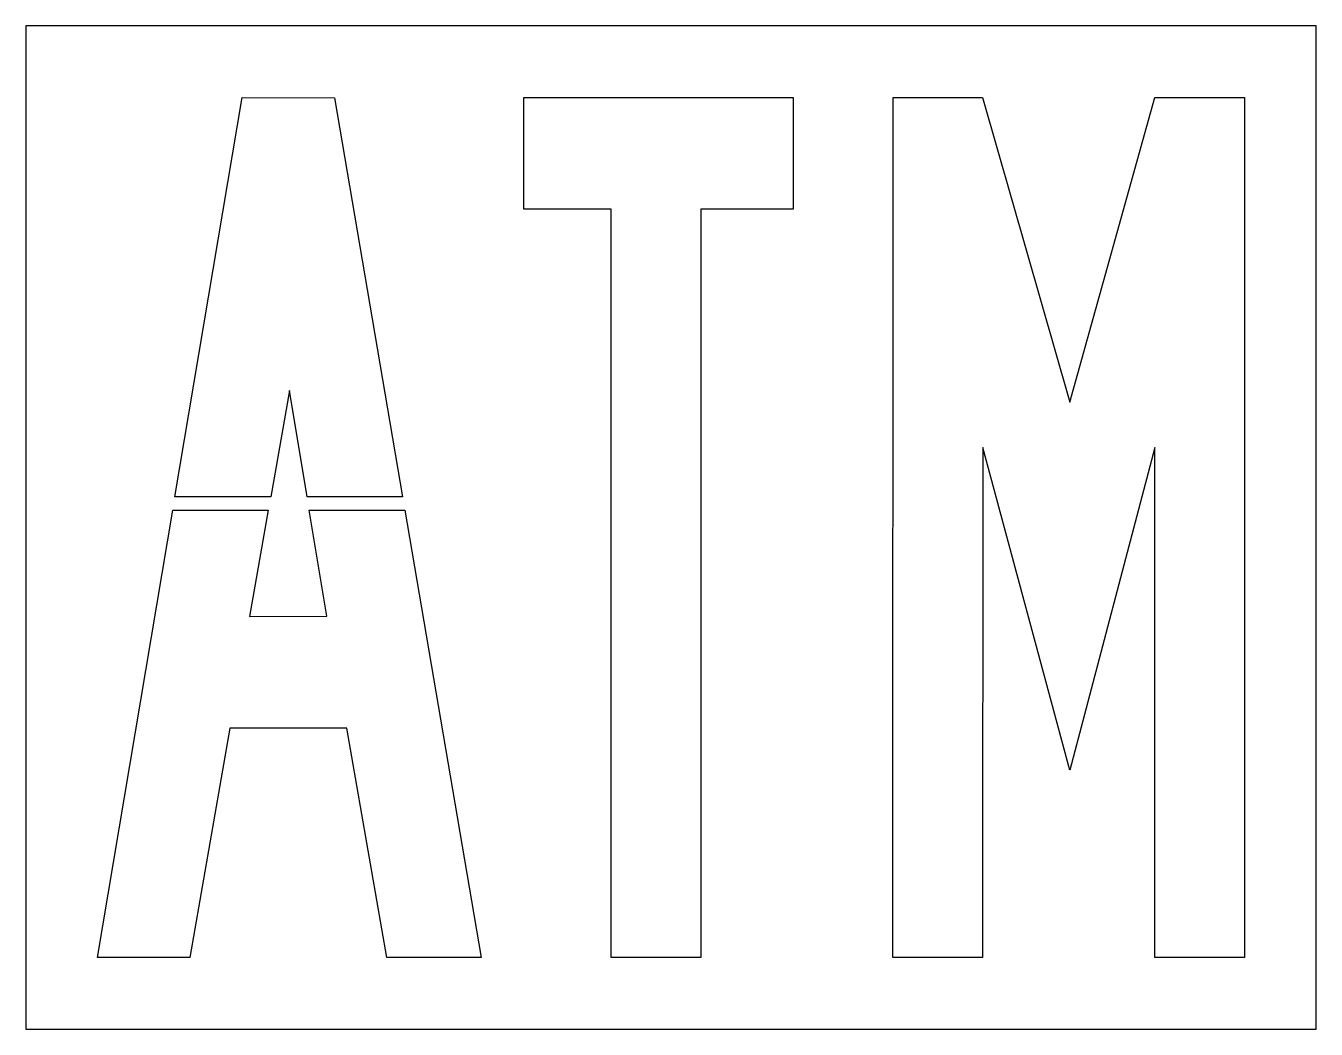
# Model space of a CAD drawing. Extents: x 0 to 72, y 0 to 56.
import ezdxf

# ---------------------------------------------------------------- set-up
doc = ezdxf.new("R2010")
doc.units = 0
doc.layers.add('CUT', color=7, linetype='Continuous')
doc.layers.add('OUTSIDE', color=1, linetype='Continuous')

msp = doc.modelspace()

# ---------------------------------------------------------------- linework, layer by layer
at = {"layer": 'CUT'}
for points in [[(13.6633, 29.7207), (8.3211, 29.7207), (12.0648, 51.9962), (17.2158, 51.9861), (21.0169, 29.7207), (15.6925, 29.7207), (14.7117, 35.6522), (14.7089, 35.6546)], [(32.6602, 4), (32.6602, 45.76), (27.7915, 45.7682), (27.7903, 52), (42.8143, 52), (42.8155, 45.7682), (37.6672, 45.7667), (37.6672, 4.0067)], [(58.2618, 14.4506), (53.3912, 32.4611), (53.39, 4.0058), (48.3829, 4.0005), (48.3908, 52), (53.3896, 52), (58.2594, 34.9898), (62.9941, 52), (68, 51.9923), (68, 4), (62.9929, 4.0067), (62.9917, 32.4606)], [(8.1948, 28.9687), (13.5307, 28.9687), (12.4851, 23.0349), (16.7959, 23.0483), (15.8169, 28.9687), (21.1453, 28.9687), (25.4079, 4), (20.1363, 4.0014), (17.9109, 16.8002), (11.3784, 16.8002), (9.1482, 4.0082), (4, 4.0091)]]:
    msp.add_lwpolyline(points, close=True, dxfattribs=at)
at = {"layer": 'OUTSIDE'}
msp.add_lwpolyline([(0, 0), (72, 0), (72, 56), (0, 56)], close=True, dxfattribs=at)

doc.saveas('drawing.dxf')
